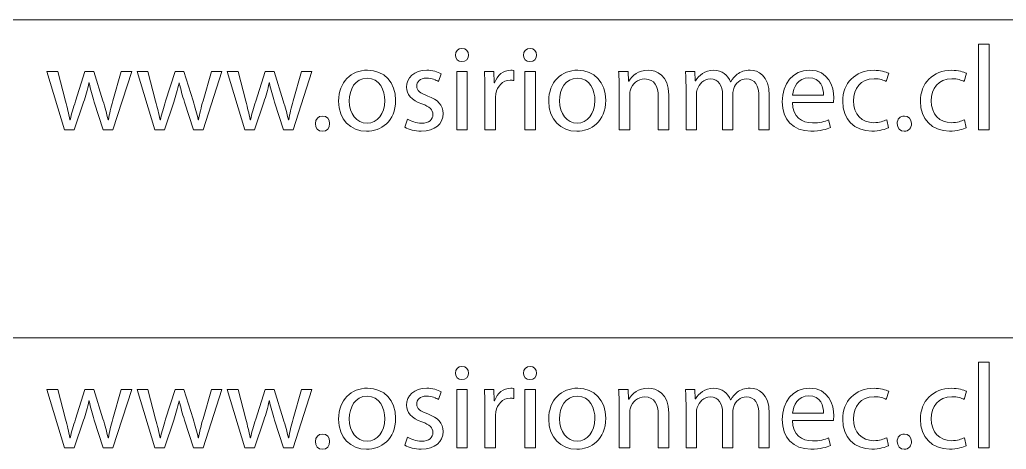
# Model space of a CAD drawing. Header units: inches. Extents: x 4400 to 4800, y 4100 to 4300.
# Drawn here: x 4729.27 to 4770.2, y 4228.32 to 4246.11 of the extents above; entities that cross this region are included whole.
import ezdxf

# ---------------------------------------------------------------- set-up
doc = ezdxf.new("R2010")
doc.units = ezdxf.units.IN
doc.header["$MEASUREMENT"] = 0
doc.layers.add('Capa 1', color=7, linetype='Continuous')

# ---------------------------------------------------------------- blocks, each defined once
blk = doc.blocks.new('block 51')
at = {"layer": 'Capa 1', "color": 1, "lineweight": 9, "true_color": 0xff0000}
for points in [[(4769.051, 4245.095), (4769.491, 4245.095), (4769.491, 4241.545), (4769.051, 4241.545), (4769.051, 4245.095)], [(4747.397, 4241.545), (4747.397, 4243.965), (4747.836, 4243.965), (4747.836, 4241.545), (4747.397, 4241.545)], [(4750.221, 4241.545), (4750.221, 4243.965), (4750.661, 4243.965), (4750.661, 4241.545), (4750.221, 4241.545)]]:
    blk.add_lwpolyline(points, dxfattribs=at)
for points, knots in [([(4747.887, 4244.645), (4747.891, 4244.495), (4747.781, 4244.375), (4747.606, 4244.375), (4747.451, 4244.375), (4747.342, 4244.495), (4747.342, 4244.645), (4747.342, 4244.8), (4747.457, 4244.92), (4747.616, 4244.92), (4747.781, 4244.92), (4747.887, 4244.8), (4747.887, 4244.645)], [0, 0, 0, 0, 1, 1, 1, 2, 2, 2, 3, 3, 3, 4, 4, 4, 4]), ([(4750.711, 4244.645), (4750.716, 4244.495), (4750.606, 4244.375), (4750.431, 4244.375), (4750.276, 4244.375), (4750.166, 4244.495), (4750.166, 4244.645), (4750.166, 4244.8), (4750.281, 4244.92), (4750.441, 4244.92), (4750.606, 4244.92), (4750.711, 4244.8), (4750.711, 4244.645)], [0, 0, 0, 0, 1, 1, 1, 2, 2, 2, 3, 3, 3, 4, 4, 4, 4]), ([(4730.846, 4243.965), (4730.846, 4243.965), (4731.167, 4242.735), (4731.167, 4242.735), (4731.236, 4242.465), (4731.302, 4242.215), (4731.347, 4241.965), (4731.347, 4241.965), (4731.362, 4241.965), (4731.362, 4241.965), (4731.416, 4242.21), (4731.497, 4242.47), (4731.577, 4242.73), (4731.577, 4242.73), (4731.972, 4243.965), (4731.972, 4243.965), (4731.972, 4243.965), (4732.342, 4243.965), (4732.342, 4243.965), (4732.342, 4243.965), (4732.717, 4242.755), (4732.717, 4242.755), (4732.807, 4242.465), (4732.877, 4242.21), (4732.932, 4241.965), (4732.932, 4241.965), (4732.947, 4241.965), (4732.947, 4241.965), (4732.987, 4242.21), (4733.052, 4242.465), (4733.132, 4242.75), (4733.132, 4242.75), (4733.477, 4243.965), (4733.477, 4243.965), (4733.477, 4243.965), (4733.912, 4243.965), (4733.912, 4243.965), (4733.912, 4243.965), (4733.132, 4241.545), (4733.132, 4241.545), (4733.132, 4241.545), (4732.732, 4241.545), (4732.732, 4241.545), (4732.732, 4241.545), (4732.362, 4242.7), (4732.362, 4242.7), (4732.277, 4242.97), (4732.207, 4243.21), (4732.147, 4243.495), (4732.147, 4243.495), (4732.137, 4243.495), (4732.137, 4243.495), (4732.077, 4243.205), (4732.002, 4242.955), (4731.917, 4242.695), (4731.917, 4242.695), (4731.527, 4241.545), (4731.527, 4241.545), (4731.527, 4241.545), (4731.127, 4241.545), (4731.127, 4241.545), (4731.127, 4241.545), (4730.397, 4243.965), (4730.397, 4243.965), (4730.397, 4243.965), (4730.846, 4243.965), (4730.846, 4243.965)], [0, 0, 0, 0, 1, 1, 1, 2, 2, 2, 3, 3, 3, 4, 4, 4, 5, 5, 5, 6, 6, 6, 7, 7, 7, 8, 8, 8, 9, 9, 9, 10, 10, 10, 11, 11, 11, 12, 12, 12, 13, 13, 13, 14, 14, 14, 15, 15, 15, 16, 16, 16, 17, 17, 17, 18, 18, 18, 19, 19, 19, 20, 20, 20, 21, 21, 21, 22, 22, 22, 22]), ([(4734.586, 4243.965), (4734.586, 4243.965), (4734.907, 4242.735), (4734.907, 4242.735), (4734.976, 4242.465), (4735.042, 4242.215), (4735.087, 4241.965), (4735.087, 4241.965), (4735.102, 4241.965), (4735.102, 4241.965), (4735.156, 4242.21), (4735.237, 4242.47), (4735.317, 4242.73), (4735.317, 4242.73), (4735.712, 4243.965), (4735.712, 4243.965), (4735.712, 4243.965), (4736.082, 4243.965), (4736.082, 4243.965), (4736.082, 4243.965), (4736.457, 4242.755), (4736.457, 4242.755), (4736.547, 4242.465), (4736.617, 4242.21), (4736.672, 4241.965), (4736.672, 4241.965), (4736.687, 4241.965), (4736.687, 4241.965), (4736.727, 4242.21), (4736.792, 4242.465), (4736.872, 4242.75), (4736.872, 4242.75), (4737.217, 4243.965), (4737.217, 4243.965), (4737.217, 4243.965), (4737.652, 4243.965), (4737.652, 4243.965), (4737.652, 4243.965), (4736.872, 4241.545), (4736.872, 4241.545), (4736.872, 4241.545), (4736.472, 4241.545), (4736.472, 4241.545), (4736.472, 4241.545), (4736.102, 4242.7), (4736.102, 4242.7), (4736.017, 4242.97), (4735.947, 4243.21), (4735.887, 4243.495), (4735.887, 4243.495), (4735.877, 4243.495), (4735.877, 4243.495), (4735.817, 4243.205), (4735.742, 4242.955), (4735.657, 4242.695), (4735.657, 4242.695), (4735.267, 4241.545), (4735.267, 4241.545), (4735.267, 4241.545), (4734.867, 4241.545), (4734.867, 4241.545), (4734.867, 4241.545), (4734.137, 4243.965), (4734.137, 4243.965), (4734.137, 4243.965), (4734.586, 4243.965), (4734.586, 4243.965)], [0, 0, 0, 0, 1, 1, 1, 2, 2, 2, 3, 3, 3, 4, 4, 4, 5, 5, 5, 6, 6, 6, 7, 7, 7, 8, 8, 8, 9, 9, 9, 10, 10, 10, 11, 11, 11, 12, 12, 12, 13, 13, 13, 14, 14, 14, 15, 15, 15, 16, 16, 16, 17, 17, 17, 18, 18, 18, 19, 19, 19, 20, 20, 20, 21, 21, 21, 22, 22, 22, 22]), ([(4738.326, 4243.965), (4738.326, 4243.965), (4738.647, 4242.735), (4738.647, 4242.735), (4738.716, 4242.465), (4738.782, 4242.215), (4738.827, 4241.965), (4738.827, 4241.965), (4738.842, 4241.965), (4738.842, 4241.965), (4738.896, 4242.21), (4738.977, 4242.47), (4739.057, 4242.73), (4739.057, 4242.73), (4739.452, 4243.965), (4739.452, 4243.965), (4739.452, 4243.965), (4739.822, 4243.965), (4739.822, 4243.965), (4739.822, 4243.965), (4740.197, 4242.755), (4740.197, 4242.755), (4740.287, 4242.465), (4740.357, 4242.21), (4740.412, 4241.965), (4740.412, 4241.965), (4740.427, 4241.965), (4740.427, 4241.965), (4740.467, 4242.21), (4740.532, 4242.465), (4740.612, 4242.75), (4740.612, 4242.75), (4740.957, 4243.965), (4740.957, 4243.965), (4740.957, 4243.965), (4741.392, 4243.965), (4741.392, 4243.965), (4741.392, 4243.965), (4740.612, 4241.545), (4740.612, 4241.545), (4740.612, 4241.545), (4740.212, 4241.545), (4740.212, 4241.545), (4740.212, 4241.545), (4739.842, 4242.7), (4739.842, 4242.7), (4739.757, 4242.97), (4739.687, 4243.21), (4739.627, 4243.495), (4739.627, 4243.495), (4739.617, 4243.495), (4739.617, 4243.495), (4739.557, 4243.205), (4739.482, 4242.955), (4739.396, 4242.695), (4739.396, 4242.695), (4739.007, 4241.545), (4739.007, 4241.545), (4739.007, 4241.545), (4738.607, 4241.545), (4738.607, 4241.545), (4738.607, 4241.545), (4737.877, 4243.965), (4737.877, 4243.965), (4737.877, 4243.965), (4738.326, 4243.965), (4738.326, 4243.965)], [0, 0, 0, 0, 1, 1, 1, 2, 2, 2, 3, 3, 3, 4, 4, 4, 5, 5, 5, 6, 6, 6, 7, 7, 7, 8, 8, 8, 9, 9, 9, 10, 10, 10, 11, 11, 11, 12, 12, 12, 13, 13, 13, 14, 14, 14, 15, 15, 15, 16, 16, 16, 17, 17, 17, 18, 18, 18, 19, 19, 19, 20, 20, 20, 21, 21, 21, 22, 22, 22, 22]), ([(4744.862, 4242.775), (4744.862, 4241.88), (4744.242, 4241.49), (4743.657, 4241.49), (4743.001, 4241.49), (4742.496, 4241.97), (4742.496, 4242.735), (4742.496, 4243.545), (4743.026, 4244.02), (4743.697, 4244.02), (4744.392, 4244.02), (4744.862, 4243.515), (4744.862, 4242.775)], [0, 0, 0, 0, 1, 1, 1, 2, 2, 2, 3, 3, 3, 4, 4, 4, 4]), ([(4745.356, 4241.995), (4745.486, 4241.91), (4745.716, 4241.82), (4745.936, 4241.82), (4746.256, 4241.82), (4746.407, 4241.98), (4746.407, 4242.18), (4746.407, 4242.39), (4746.281, 4242.505), (4745.956, 4242.625), (4745.521, 4242.78), (4745.316, 4243.02), (4745.316, 4243.31), (4745.316, 4243.7), (4745.631, 4244.02), (4746.151, 4244.02), (4746.396, 4244.02), (4746.611, 4243.95), (4746.746, 4243.87), (4746.746, 4243.87), (4746.636, 4243.55), (4746.636, 4243.55), (4746.542, 4243.61), (4746.367, 4243.69), (4746.141, 4243.69), (4745.882, 4243.69), (4745.736, 4243.54), (4745.736, 4243.36), (4745.736, 4243.16), (4745.882, 4243.07), (4746.196, 4242.95), (4746.616, 4242.79), (4746.832, 4242.58), (4746.832, 4242.22), (4746.832, 4241.795), (4746.502, 4241.495), (4745.926, 4241.495), (4745.661, 4241.495), (4745.416, 4241.56), (4745.246, 4241.66), (4745.246, 4241.66), (4745.356, 4241.995), (4745.356, 4241.995)], [0, 0, 0, 0, 1, 1, 1, 2, 2, 2, 3, 3, 3, 4, 4, 4, 5, 5, 5, 6, 6, 6, 7, 7, 7, 8, 8, 8, 9, 9, 9, 10, 10, 10, 11, 11, 11, 12, 12, 12, 13, 13, 13, 14, 14, 14, 14]), ([(4748.567, 4243.21), (4748.567, 4243.495), (4748.561, 4243.74), (4748.547, 4243.965), (4748.547, 4243.965), (4748.931, 4243.965), (4748.931, 4243.965), (4748.931, 4243.965), (4748.946, 4243.49), (4748.946, 4243.49), (4748.946, 4243.49), (4748.966, 4243.49), (4748.966, 4243.49), (4749.077, 4243.815), (4749.342, 4244.02), (4749.637, 4244.02), (4749.686, 4244.02), (4749.721, 4244.015), (4749.761, 4244.005), (4749.761, 4244.005), (4749.761, 4243.59), (4749.761, 4243.59), (4749.717, 4243.6), (4749.672, 4243.605), (4749.611, 4243.605), (4749.301, 4243.605), (4749.081, 4243.37), (4749.021, 4243.04), (4749.012, 4242.98), (4749.001, 4242.91), (4749.001, 4242.835), (4749.001, 4242.835), (4749.001, 4241.545), (4749.001, 4241.545), (4749.001, 4241.545), (4748.567, 4241.545), (4748.567, 4241.545), (4748.567, 4241.545), (4748.567, 4243.21), (4748.567, 4243.21)], [0, 0, 0, 0, 1, 1, 1, 2, 2, 2, 3, 3, 3, 4, 4, 4, 5, 5, 5, 6, 6, 6, 7, 7, 7, 8, 8, 8, 9, 9, 9, 10, 10, 10, 11, 11, 11, 12, 12, 12, 13, 13, 13, 13]), ([(4753.581, 4242.775), (4753.581, 4241.88), (4752.961, 4241.49), (4752.376, 4241.49), (4751.721, 4241.49), (4751.216, 4241.97), (4751.216, 4242.735), (4751.216, 4243.545), (4751.746, 4244.02), (4752.416, 4244.02), (4753.111, 4244.02), (4753.581, 4243.515), (4753.581, 4242.775)], [0, 0, 0, 0, 1, 1, 1, 2, 2, 2, 3, 3, 3, 4, 4, 4, 4]), ([(4754.136, 4243.31), (4754.136, 4243.56), (4754.131, 4243.765), (4754.116, 4243.965), (4754.116, 4243.965), (4754.506, 4243.965), (4754.506, 4243.965), (4754.506, 4243.965), (4754.531, 4243.565), (4754.531, 4243.565), (4754.531, 4243.565), (4754.541, 4243.565), (4754.541, 4243.565), (4754.661, 4243.795), (4754.941, 4244.02), (4755.341, 4244.02), (4755.676, 4244.02), (4756.196, 4243.82), (4756.196, 4242.99), (4756.196, 4242.99), (4756.196, 4241.545), (4756.196, 4241.545), (4756.196, 4241.545), (4755.757, 4241.545), (4755.757, 4241.545), (4755.757, 4241.545), (4755.757, 4242.94), (4755.757, 4242.94), (4755.757, 4243.33), (4755.611, 4243.655), (4755.196, 4243.655), (4754.906, 4243.655), (4754.681, 4243.45), (4754.606, 4243.205), (4754.586, 4243.15), (4754.576, 4243.075), (4754.576, 4243), (4754.576, 4243), (4754.576, 4241.545), (4754.576, 4241.545), (4754.576, 4241.545), (4754.136, 4241.545), (4754.136, 4241.545), (4754.136, 4241.545), (4754.136, 4243.31), (4754.136, 4243.31)], [0, 0, 0, 0, 1, 1, 1, 2, 2, 2, 3, 3, 3, 4, 4, 4, 5, 5, 5, 6, 6, 6, 7, 7, 7, 8, 8, 8, 9, 9, 9, 10, 10, 10, 11, 11, 11, 12, 12, 12, 13, 13, 13, 14, 14, 14, 15, 15, 15, 15]), ([(4756.911, 4243.31), (4756.911, 4243.56), (4756.906, 4243.765), (4756.891, 4243.965), (4756.891, 4243.965), (4757.276, 4243.965), (4757.276, 4243.965), (4757.276, 4243.965), (4757.296, 4243.575), (4757.296, 4243.575), (4757.296, 4243.575), (4757.311, 4243.575), (4757.311, 4243.575), (4757.446, 4243.805), (4757.671, 4244.02), (4758.071, 4244.02), (4758.401, 4244.02), (4758.651, 4243.82), (4758.757, 4243.535), (4758.757, 4243.535), (4758.766, 4243.535), (4758.766, 4243.535), (4758.841, 4243.67), (4758.936, 4243.775), (4759.036, 4243.85), (4759.182, 4243.96), (4759.342, 4244.02), (4759.572, 4244.02), (4759.891, 4244.02), (4760.367, 4243.81), (4760.367, 4242.97), (4760.367, 4242.97), (4760.367, 4241.545), (4760.367, 4241.545), (4760.367, 4241.545), (4759.937, 4241.545), (4759.937, 4241.545), (4759.937, 4241.545), (4759.937, 4242.915), (4759.937, 4242.915), (4759.937, 4243.38), (4759.767, 4243.66), (4759.411, 4243.66), (4759.162, 4243.66), (4758.967, 4243.475), (4758.892, 4243.26), (4758.872, 4243.2), (4758.856, 4243.12), (4758.856, 4243.04), (4758.856, 4243.04), (4758.856, 4241.545), (4758.856, 4241.545), (4758.856, 4241.545), (4758.427, 4241.545), (4758.427, 4241.545), (4758.427, 4241.545), (4758.427, 4242.995), (4758.427, 4242.995), (4758.427, 4243.38), (4758.256, 4243.66), (4757.921, 4243.66), (4757.646, 4243.66), (4757.446, 4243.44), (4757.376, 4243.22), (4757.351, 4243.155), (4757.341, 4243.08), (4757.341, 4243.005), (4757.341, 4243.005), (4757.341, 4241.545), (4757.341, 4241.545), (4757.341, 4241.545), (4756.911, 4241.545), (4756.911, 4241.545), (4756.911, 4241.545), (4756.911, 4243.31), (4756.911, 4243.31)], [0, 0, 0, 0, 1, 1, 1, 2, 2, 2, 3, 3, 3, 4, 4, 4, 5, 5, 5, 6, 6, 6, 7, 7, 7, 8, 8, 8, 9, 9, 9, 10, 10, 10, 11, 11, 11, 12, 12, 12, 13, 13, 13, 14, 14, 14, 15, 15, 15, 16, 16, 16, 17, 17, 17, 18, 18, 18, 19, 19, 19, 20, 20, 20, 21, 21, 21, 22, 22, 22, 23, 23, 23, 24, 24, 24, 25, 25, 25, 25]), ([(4761.326, 4242.675), (4761.336, 4242.08), (4761.716, 4241.835), (4762.156, 4241.835), (4762.471, 4241.835), (4762.661, 4241.89), (4762.827, 4241.96), (4762.827, 4241.96), (4762.901, 4241.645), (4762.901, 4241.645), (4762.746, 4241.575), (4762.481, 4241.495), (4762.096, 4241.495), (4761.351, 4241.495), (4760.906, 4241.985), (4760.906, 4242.715), (4760.906, 4243.445), (4761.336, 4244.02), (4762.041, 4244.02), (4762.831, 4244.02), (4763.042, 4243.325), (4763.042, 4242.88), (4763.042, 4242.79), (4763.031, 4242.72), (4763.026, 4242.675), (4763.026, 4242.675), (4761.326, 4242.675), (4761.326, 4242.675)], [0, 0, 0, 0, 1, 1, 1, 2, 2, 2, 3, 3, 3, 4, 4, 4, 5, 5, 5, 6, 6, 6, 7, 7, 7, 8, 8, 8, 9, 9, 9, 9]), ([(4765.311, 4241.635), (4765.196, 4241.575), (4764.941, 4241.495), (4764.616, 4241.495), (4763.886, 4241.495), (4763.411, 4241.99), (4763.411, 4242.73), (4763.411, 4243.475), (4763.921, 4244.015), (4764.711, 4244.015), (4764.971, 4244.015), (4765.201, 4243.95), (4765.322, 4243.89), (4765.322, 4243.89), (4765.221, 4243.55), (4765.221, 4243.55), (4765.116, 4243.61), (4764.951, 4243.665), (4764.711, 4243.665), (4764.156, 4243.665), (4763.856, 4243.255), (4763.856, 4242.75), (4763.856, 4242.19), (4764.216, 4241.845), (4764.696, 4241.845), (4764.946, 4241.845), (4765.111, 4241.91), (4765.236, 4241.965), (4765.236, 4241.965), (4765.311, 4241.635), (4765.311, 4241.635)], [0, 0, 0, 0, 1, 1, 1, 2, 2, 2, 3, 3, 3, 4, 4, 4, 5, 5, 5, 6, 6, 6, 7, 7, 7, 8, 8, 8, 9, 9, 9, 10, 10, 10, 10]), ([(4768.536, 4241.635), (4768.421, 4241.575), (4768.166, 4241.495), (4767.841, 4241.495), (4767.111, 4241.495), (4766.636, 4241.99), (4766.636, 4242.73), (4766.636, 4243.475), (4767.146, 4244.015), (4767.936, 4244.015), (4768.196, 4244.015), (4768.426, 4243.95), (4768.546, 4243.89), (4768.546, 4243.89), (4768.446, 4243.55), (4768.446, 4243.55), (4768.341, 4243.61), (4768.176, 4243.665), (4767.936, 4243.665), (4767.381, 4243.665), (4767.081, 4243.255), (4767.081, 4242.75), (4767.081, 4242.19), (4767.441, 4241.845), (4767.921, 4241.845), (4768.171, 4241.845), (4768.336, 4241.91), (4768.461, 4241.965), (4768.461, 4241.965), (4768.536, 4241.635), (4768.536, 4241.635)], [0, 0, 0, 0, 1, 1, 1, 2, 2, 2, 3, 3, 3, 4, 4, 4, 5, 5, 5, 6, 6, 6, 7, 7, 7, 8, 8, 8, 9, 9, 9, 10, 10, 10, 10]), ([(4742.942, 4242.75), (4742.942, 4242.22), (4743.247, 4241.82), (4743.677, 4241.82), (4744.097, 4241.82), (4744.412, 4242.215), (4744.412, 4242.76), (4744.412, 4243.17), (4744.207, 4243.69), (4743.686, 4243.69), (4743.167, 4243.69), (4742.942, 4243.21), (4742.942, 4242.75)], [0, 0, 0, 0, 1, 1, 1, 2, 2, 2, 3, 3, 3, 4, 4, 4, 4]), ([(4751.661, 4242.75), (4751.661, 4242.22), (4751.966, 4241.82), (4752.396, 4241.82), (4752.817, 4241.82), (4753.131, 4242.215), (4753.131, 4242.76), (4753.131, 4243.17), (4752.926, 4243.69), (4752.406, 4243.69), (4751.886, 4243.69), (4751.661, 4243.21), (4751.661, 4242.75)], [0, 0, 0, 0, 1, 1, 1, 2, 2, 2, 3, 3, 3, 4, 4, 4, 4]), ([(4762.616, 4242.99), (4762.621, 4243.27), (4762.501, 4243.705), (4762.006, 4243.705), (4761.561, 4243.705), (4761.366, 4243.295), (4761.331, 4242.99), (4761.331, 4242.99), (4762.616, 4242.99), (4762.616, 4242.99)], [0, 0, 0, 0, 1, 1, 1, 2, 2, 2, 3, 3, 3, 3]), ([(4741.532, 4241.805), (4741.532, 4241.99), (4741.656, 4242.12), (4741.831, 4242.12), (4742.007, 4242.12), (4742.126, 4241.99), (4742.126, 4241.805), (4742.126, 4241.625), (4742.011, 4241.49), (4741.827, 4241.49), (4741.652, 4241.49), (4741.532, 4241.625), (4741.532, 4241.805)], [0, 0, 0, 0, 1, 1, 1, 2, 2, 2, 3, 3, 3, 4, 4, 4, 4]), ([(4765.671, 4241.805), (4765.671, 4241.99), (4765.796, 4242.12), (4765.971, 4242.12), (4766.146, 4242.12), (4766.266, 4241.99), (4766.266, 4241.805), (4766.266, 4241.625), (4766.151, 4241.49), (4765.966, 4241.49), (4765.791, 4241.49), (4765.671, 4241.625), (4765.671, 4241.805)], [0, 0, 0, 0, 1, 1, 1, 2, 2, 2, 3, 3, 3, 4, 4, 4, 4])]:
    blk.add_open_spline(points, degree=3, knots=knots, dxfattribs=at)
blk = doc.blocks.new('block 52')
at = {"layer": 'Capa 1', "color": 1, "lineweight": 9, "true_color": 0xff0000}
for points in [[(4769.051, 4231.921), (4769.491, 4231.921), (4769.491, 4228.37), (4769.051, 4228.37), (4769.051, 4231.921)], [(4747.397, 4228.37), (4747.397, 4230.791), (4747.836, 4230.791), (4747.836, 4228.37), (4747.397, 4228.37)], [(4750.221, 4228.37), (4750.221, 4230.791), (4750.661, 4230.791), (4750.661, 4228.37), (4750.221, 4228.37)]]:
    blk.add_lwpolyline(points, dxfattribs=at)
for points, knots in [([(4747.887, 4231.471), (4747.891, 4231.321), (4747.781, 4231.201), (4747.606, 4231.201), (4747.451, 4231.201), (4747.342, 4231.321), (4747.342, 4231.471), (4747.342, 4231.626), (4747.457, 4231.746), (4747.616, 4231.746), (4747.781, 4231.746), (4747.887, 4231.626), (4747.887, 4231.471)], [0, 0, 0, 0, 1, 1, 1, 2, 2, 2, 3, 3, 3, 4, 4, 4, 4]), ([(4750.711, 4231.471), (4750.716, 4231.321), (4750.606, 4231.201), (4750.431, 4231.201), (4750.276, 4231.201), (4750.166, 4231.321), (4750.166, 4231.471), (4750.166, 4231.626), (4750.281, 4231.746), (4750.441, 4231.746), (4750.606, 4231.746), (4750.711, 4231.626), (4750.711, 4231.471)], [0, 0, 0, 0, 1, 1, 1, 2, 2, 2, 3, 3, 3, 4, 4, 4, 4]), ([(4730.846, 4230.791), (4730.846, 4230.791), (4731.167, 4229.561), (4731.167, 4229.561), (4731.236, 4229.291), (4731.302, 4229.04), (4731.347, 4228.79), (4731.347, 4228.79), (4731.362, 4228.79), (4731.362, 4228.79), (4731.416, 4229.036), (4731.497, 4229.295), (4731.577, 4229.555), (4731.577, 4229.555), (4731.972, 4230.791), (4731.972, 4230.791), (4731.972, 4230.791), (4732.342, 4230.791), (4732.342, 4230.791), (4732.342, 4230.791), (4732.717, 4229.581), (4732.717, 4229.581), (4732.807, 4229.291), (4732.877, 4229.036), (4732.932, 4228.79), (4732.932, 4228.79), (4732.947, 4228.79), (4732.947, 4228.79), (4732.987, 4229.036), (4733.052, 4229.291), (4733.132, 4229.575), (4733.132, 4229.575), (4733.477, 4230.791), (4733.477, 4230.791), (4733.477, 4230.791), (4733.912, 4230.791), (4733.912, 4230.791), (4733.912, 4230.791), (4733.132, 4228.37), (4733.132, 4228.37), (4733.132, 4228.37), (4732.732, 4228.37), (4732.732, 4228.37), (4732.732, 4228.37), (4732.362, 4229.525), (4732.362, 4229.525), (4732.277, 4229.796), (4732.207, 4230.036), (4732.147, 4230.321), (4732.147, 4230.321), (4732.137, 4230.321), (4732.137, 4230.321), (4732.077, 4230.031), (4732.002, 4229.78), (4731.917, 4229.521), (4731.917, 4229.521), (4731.527, 4228.37), (4731.527, 4228.37), (4731.527, 4228.37), (4731.127, 4228.37), (4731.127, 4228.37), (4731.127, 4228.37), (4730.397, 4230.791), (4730.397, 4230.791), (4730.397, 4230.791), (4730.846, 4230.791), (4730.846, 4230.791)], [0, 0, 0, 0, 1, 1, 1, 2, 2, 2, 3, 3, 3, 4, 4, 4, 5, 5, 5, 6, 6, 6, 7, 7, 7, 8, 8, 8, 9, 9, 9, 10, 10, 10, 11, 11, 11, 12, 12, 12, 13, 13, 13, 14, 14, 14, 15, 15, 15, 16, 16, 16, 17, 17, 17, 18, 18, 18, 19, 19, 19, 20, 20, 20, 21, 21, 21, 22, 22, 22, 22]), ([(4734.586, 4230.791), (4734.586, 4230.791), (4734.907, 4229.561), (4734.907, 4229.561), (4734.976, 4229.291), (4735.042, 4229.04), (4735.087, 4228.79), (4735.087, 4228.79), (4735.102, 4228.79), (4735.102, 4228.79), (4735.156, 4229.036), (4735.237, 4229.295), (4735.317, 4229.555), (4735.317, 4229.555), (4735.712, 4230.791), (4735.712, 4230.791), (4735.712, 4230.791), (4736.082, 4230.791), (4736.082, 4230.791), (4736.082, 4230.791), (4736.457, 4229.581), (4736.457, 4229.581), (4736.547, 4229.291), (4736.617, 4229.036), (4736.672, 4228.79), (4736.672, 4228.79), (4736.687, 4228.79), (4736.687, 4228.79), (4736.727, 4229.036), (4736.792, 4229.291), (4736.872, 4229.575), (4736.872, 4229.575), (4737.217, 4230.791), (4737.217, 4230.791), (4737.217, 4230.791), (4737.652, 4230.791), (4737.652, 4230.791), (4737.652, 4230.791), (4736.872, 4228.37), (4736.872, 4228.37), (4736.872, 4228.37), (4736.472, 4228.37), (4736.472, 4228.37), (4736.472, 4228.37), (4736.102, 4229.525), (4736.102, 4229.525), (4736.017, 4229.796), (4735.947, 4230.036), (4735.887, 4230.321), (4735.887, 4230.321), (4735.877, 4230.321), (4735.877, 4230.321), (4735.817, 4230.031), (4735.742, 4229.78), (4735.657, 4229.521), (4735.657, 4229.521), (4735.267, 4228.37), (4735.267, 4228.37), (4735.267, 4228.37), (4734.867, 4228.37), (4734.867, 4228.37), (4734.867, 4228.37), (4734.137, 4230.791), (4734.137, 4230.791), (4734.137, 4230.791), (4734.586, 4230.791), (4734.586, 4230.791)], [0, 0, 0, 0, 1, 1, 1, 2, 2, 2, 3, 3, 3, 4, 4, 4, 5, 5, 5, 6, 6, 6, 7, 7, 7, 8, 8, 8, 9, 9, 9, 10, 10, 10, 11, 11, 11, 12, 12, 12, 13, 13, 13, 14, 14, 14, 15, 15, 15, 16, 16, 16, 17, 17, 17, 18, 18, 18, 19, 19, 19, 20, 20, 20, 21, 21, 21, 22, 22, 22, 22]), ([(4738.326, 4230.791), (4738.326, 4230.791), (4738.647, 4229.561), (4738.647, 4229.561), (4738.716, 4229.291), (4738.782, 4229.04), (4738.827, 4228.79), (4738.827, 4228.79), (4738.842, 4228.79), (4738.842, 4228.79), (4738.896, 4229.036), (4738.977, 4229.295), (4739.057, 4229.555), (4739.057, 4229.555), (4739.452, 4230.791), (4739.452, 4230.791), (4739.452, 4230.791), (4739.822, 4230.791), (4739.822, 4230.791), (4739.822, 4230.791), (4740.197, 4229.581), (4740.197, 4229.581), (4740.287, 4229.291), (4740.357, 4229.036), (4740.412, 4228.79), (4740.412, 4228.79), (4740.427, 4228.79), (4740.427, 4228.79), (4740.467, 4229.036), (4740.532, 4229.291), (4740.612, 4229.575), (4740.612, 4229.575), (4740.957, 4230.791), (4740.957, 4230.791), (4740.957, 4230.791), (4741.392, 4230.791), (4741.392, 4230.791), (4741.392, 4230.791), (4740.612, 4228.37), (4740.612, 4228.37), (4740.612, 4228.37), (4740.212, 4228.37), (4740.212, 4228.37), (4740.212, 4228.37), (4739.842, 4229.525), (4739.842, 4229.525), (4739.757, 4229.796), (4739.687, 4230.036), (4739.627, 4230.321), (4739.627, 4230.321), (4739.617, 4230.321), (4739.617, 4230.321), (4739.557, 4230.031), (4739.482, 4229.78), (4739.396, 4229.521), (4739.396, 4229.521), (4739.007, 4228.37), (4739.007, 4228.37), (4739.007, 4228.37), (4738.607, 4228.37), (4738.607, 4228.37), (4738.607, 4228.37), (4737.877, 4230.791), (4737.877, 4230.791), (4737.877, 4230.791), (4738.326, 4230.791), (4738.326, 4230.791)], [0, 0, 0, 0, 1, 1, 1, 2, 2, 2, 3, 3, 3, 4, 4, 4, 5, 5, 5, 6, 6, 6, 7, 7, 7, 8, 8, 8, 9, 9, 9, 10, 10, 10, 11, 11, 11, 12, 12, 12, 13, 13, 13, 14, 14, 14, 15, 15, 15, 16, 16, 16, 17, 17, 17, 18, 18, 18, 19, 19, 19, 20, 20, 20, 21, 21, 21, 22, 22, 22, 22]), ([(4744.862, 4229.601), (4744.862, 4228.706), (4744.242, 4228.315), (4743.657, 4228.315), (4743.001, 4228.315), (4742.496, 4228.795), (4742.496, 4229.561), (4742.496, 4230.371), (4743.026, 4230.846), (4743.697, 4230.846), (4744.392, 4230.846), (4744.862, 4230.341), (4744.862, 4229.601)], [0, 0, 0, 0, 1, 1, 1, 2, 2, 2, 3, 3, 3, 4, 4, 4, 4]), ([(4745.356, 4228.82), (4745.486, 4228.736), (4745.716, 4228.645), (4745.936, 4228.645), (4746.256, 4228.645), (4746.407, 4228.805), (4746.407, 4229.005), (4746.407, 4229.215), (4746.281, 4229.33), (4745.956, 4229.45), (4745.521, 4229.605), (4745.316, 4229.846), (4745.316, 4230.136), (4745.316, 4230.526), (4745.631, 4230.846), (4746.151, 4230.846), (4746.396, 4230.846), (4746.611, 4230.776), (4746.746, 4230.696), (4746.746, 4230.696), (4746.636, 4230.376), (4746.636, 4230.376), (4746.542, 4230.436), (4746.367, 4230.516), (4746.141, 4230.516), (4745.882, 4230.516), (4745.736, 4230.366), (4745.736, 4230.186), (4745.736, 4229.986), (4745.882, 4229.895), (4746.196, 4229.776), (4746.616, 4229.615), (4746.832, 4229.406), (4746.832, 4229.046), (4746.832, 4228.62), (4746.502, 4228.32), (4745.926, 4228.32), (4745.661, 4228.32), (4745.416, 4228.385), (4745.246, 4228.485), (4745.246, 4228.485), (4745.356, 4228.82), (4745.356, 4228.82)], [0, 0, 0, 0, 1, 1, 1, 2, 2, 2, 3, 3, 3, 4, 4, 4, 5, 5, 5, 6, 6, 6, 7, 7, 7, 8, 8, 8, 9, 9, 9, 10, 10, 10, 11, 11, 11, 12, 12, 12, 13, 13, 13, 14, 14, 14, 14]), ([(4748.567, 4230.036), (4748.567, 4230.321), (4748.561, 4230.566), (4748.547, 4230.791), (4748.547, 4230.791), (4748.931, 4230.791), (4748.931, 4230.791), (4748.931, 4230.791), (4748.946, 4230.316), (4748.946, 4230.316), (4748.946, 4230.316), (4748.966, 4230.316), (4748.966, 4230.316), (4749.077, 4230.641), (4749.342, 4230.846), (4749.637, 4230.846), (4749.686, 4230.846), (4749.721, 4230.841), (4749.761, 4230.831), (4749.761, 4230.831), (4749.761, 4230.416), (4749.761, 4230.416), (4749.717, 4230.426), (4749.672, 4230.43), (4749.611, 4230.43), (4749.301, 4230.43), (4749.081, 4230.196), (4749.021, 4229.865), (4749.012, 4229.806), (4749.001, 4229.736), (4749.001, 4229.661), (4749.001, 4229.661), (4749.001, 4228.37), (4749.001, 4228.37), (4749.001, 4228.37), (4748.567, 4228.37), (4748.567, 4228.37), (4748.567, 4228.37), (4748.567, 4230.036), (4748.567, 4230.036)], [0, 0, 0, 0, 1, 1, 1, 2, 2, 2, 3, 3, 3, 4, 4, 4, 5, 5, 5, 6, 6, 6, 7, 7, 7, 8, 8, 8, 9, 9, 9, 10, 10, 10, 11, 11, 11, 12, 12, 12, 13, 13, 13, 13]), ([(4753.581, 4229.601), (4753.581, 4228.706), (4752.961, 4228.315), (4752.376, 4228.315), (4751.721, 4228.315), (4751.216, 4228.795), (4751.216, 4229.561), (4751.216, 4230.371), (4751.746, 4230.846), (4752.416, 4230.846), (4753.111, 4230.846), (4753.581, 4230.341), (4753.581, 4229.601)], [0, 0, 0, 0, 1, 1, 1, 2, 2, 2, 3, 3, 3, 4, 4, 4, 4]), ([(4754.136, 4230.136), (4754.136, 4230.386), (4754.131, 4230.591), (4754.116, 4230.791), (4754.116, 4230.791), (4754.506, 4230.791), (4754.506, 4230.791), (4754.506, 4230.791), (4754.531, 4230.391), (4754.531, 4230.391), (4754.531, 4230.391), (4754.541, 4230.391), (4754.541, 4230.391), (4754.661, 4230.621), (4754.941, 4230.846), (4755.341, 4230.846), (4755.676, 4230.846), (4756.196, 4230.646), (4756.196, 4229.816), (4756.196, 4229.816), (4756.196, 4228.37), (4756.196, 4228.37), (4756.196, 4228.37), (4755.757, 4228.37), (4755.757, 4228.37), (4755.757, 4228.37), (4755.757, 4229.766), (4755.757, 4229.766), (4755.757, 4230.156), (4755.611, 4230.481), (4755.196, 4230.481), (4754.906, 4230.481), (4754.681, 4230.275), (4754.606, 4230.031), (4754.586, 4229.976), (4754.576, 4229.901), (4754.576, 4229.826), (4754.576, 4229.826), (4754.576, 4228.37), (4754.576, 4228.37), (4754.576, 4228.37), (4754.136, 4228.37), (4754.136, 4228.37), (4754.136, 4228.37), (4754.136, 4230.136), (4754.136, 4230.136)], [0, 0, 0, 0, 1, 1, 1, 2, 2, 2, 3, 3, 3, 4, 4, 4, 5, 5, 5, 6, 6, 6, 7, 7, 7, 8, 8, 8, 9, 9, 9, 10, 10, 10, 11, 11, 11, 12, 12, 12, 13, 13, 13, 14, 14, 14, 15, 15, 15, 15]), ([(4756.911, 4230.136), (4756.911, 4230.386), (4756.906, 4230.591), (4756.891, 4230.791), (4756.891, 4230.791), (4757.276, 4230.791), (4757.276, 4230.791), (4757.276, 4230.791), (4757.296, 4230.401), (4757.296, 4230.401), (4757.296, 4230.401), (4757.311, 4230.401), (4757.311, 4230.401), (4757.446, 4230.631), (4757.671, 4230.846), (4758.071, 4230.846), (4758.401, 4230.846), (4758.651, 4230.646), (4758.757, 4230.361), (4758.757, 4230.361), (4758.766, 4230.361), (4758.766, 4230.361), (4758.841, 4230.496), (4758.936, 4230.601), (4759.036, 4230.676), (4759.182, 4230.786), (4759.342, 4230.846), (4759.572, 4230.846), (4759.891, 4230.846), (4760.367, 4230.636), (4760.367, 4229.796), (4760.367, 4229.796), (4760.367, 4228.37), (4760.367, 4228.37), (4760.367, 4228.37), (4759.937, 4228.37), (4759.937, 4228.37), (4759.937, 4228.37), (4759.937, 4229.74), (4759.937, 4229.74), (4759.937, 4230.206), (4759.767, 4230.486), (4759.411, 4230.486), (4759.162, 4230.486), (4758.967, 4230.301), (4758.892, 4230.086), (4758.872, 4230.026), (4758.856, 4229.945), (4758.856, 4229.865), (4758.856, 4229.865), (4758.856, 4228.37), (4758.856, 4228.37), (4758.856, 4228.37), (4758.427, 4228.37), (4758.427, 4228.37), (4758.427, 4228.37), (4758.427, 4229.821), (4758.427, 4229.821), (4758.427, 4230.206), (4758.256, 4230.486), (4757.921, 4230.486), (4757.646, 4230.486), (4757.446, 4230.265), (4757.376, 4230.046), (4757.351, 4229.981), (4757.341, 4229.905), (4757.341, 4229.831), (4757.341, 4229.831), (4757.341, 4228.37), (4757.341, 4228.37), (4757.341, 4228.37), (4756.911, 4228.37), (4756.911, 4228.37), (4756.911, 4228.37), (4756.911, 4230.136), (4756.911, 4230.136)], [0, 0, 0, 0, 1, 1, 1, 2, 2, 2, 3, 3, 3, 4, 4, 4, 5, 5, 5, 6, 6, 6, 7, 7, 7, 8, 8, 8, 9, 9, 9, 10, 10, 10, 11, 11, 11, 12, 12, 12, 13, 13, 13, 14, 14, 14, 15, 15, 15, 16, 16, 16, 17, 17, 17, 18, 18, 18, 19, 19, 19, 20, 20, 20, 21, 21, 21, 22, 22, 22, 23, 23, 23, 24, 24, 24, 25, 25, 25, 25]), ([(4761.326, 4229.501), (4761.336, 4228.905), (4761.716, 4228.66), (4762.156, 4228.66), (4762.471, 4228.66), (4762.661, 4228.716), (4762.827, 4228.785), (4762.827, 4228.785), (4762.901, 4228.47), (4762.901, 4228.47), (4762.746, 4228.4), (4762.481, 4228.32), (4762.096, 4228.32), (4761.351, 4228.32), (4760.906, 4228.81), (4760.906, 4229.541), (4760.906, 4230.271), (4761.336, 4230.846), (4762.041, 4230.846), (4762.831, 4230.846), (4763.042, 4230.151), (4763.042, 4229.706), (4763.042, 4229.615), (4763.031, 4229.545), (4763.026, 4229.501), (4763.026, 4229.501), (4761.326, 4229.501), (4761.326, 4229.501)], [0, 0, 0, 0, 1, 1, 1, 2, 2, 2, 3, 3, 3, 4, 4, 4, 5, 5, 5, 6, 6, 6, 7, 7, 7, 8, 8, 8, 9, 9, 9, 9]), ([(4765.311, 4228.46), (4765.196, 4228.4), (4764.941, 4228.32), (4764.616, 4228.32), (4763.886, 4228.32), (4763.411, 4228.815), (4763.411, 4229.555), (4763.411, 4230.301), (4763.921, 4230.841), (4764.711, 4230.841), (4764.971, 4230.841), (4765.201, 4230.776), (4765.322, 4230.716), (4765.322, 4230.716), (4765.221, 4230.376), (4765.221, 4230.376), (4765.116, 4230.436), (4764.951, 4230.491), (4764.711, 4230.491), (4764.156, 4230.491), (4763.856, 4230.08), (4763.856, 4229.575), (4763.856, 4229.016), (4764.216, 4228.67), (4764.696, 4228.67), (4764.946, 4228.67), (4765.111, 4228.736), (4765.236, 4228.79), (4765.236, 4228.79), (4765.311, 4228.46), (4765.311, 4228.46)], [0, 0, 0, 0, 1, 1, 1, 2, 2, 2, 3, 3, 3, 4, 4, 4, 5, 5, 5, 6, 6, 6, 7, 7, 7, 8, 8, 8, 9, 9, 9, 10, 10, 10, 10]), ([(4768.536, 4228.46), (4768.421, 4228.4), (4768.166, 4228.32), (4767.841, 4228.32), (4767.111, 4228.32), (4766.636, 4228.815), (4766.636, 4229.555), (4766.636, 4230.301), (4767.146, 4230.841), (4767.936, 4230.841), (4768.196, 4230.841), (4768.426, 4230.776), (4768.546, 4230.716), (4768.546, 4230.716), (4768.446, 4230.376), (4768.446, 4230.376), (4768.341, 4230.436), (4768.176, 4230.491), (4767.936, 4230.491), (4767.381, 4230.491), (4767.081, 4230.08), (4767.081, 4229.575), (4767.081, 4229.016), (4767.441, 4228.67), (4767.921, 4228.67), (4768.171, 4228.67), (4768.336, 4228.736), (4768.461, 4228.79), (4768.461, 4228.79), (4768.536, 4228.46), (4768.536, 4228.46)], [0, 0, 0, 0, 1, 1, 1, 2, 2, 2, 3, 3, 3, 4, 4, 4, 5, 5, 5, 6, 6, 6, 7, 7, 7, 8, 8, 8, 9, 9, 9, 10, 10, 10, 10]), ([(4742.942, 4229.575), (4742.942, 4229.046), (4743.247, 4228.645), (4743.677, 4228.645), (4744.097, 4228.645), (4744.412, 4229.04), (4744.412, 4229.585), (4744.412, 4229.996), (4744.207, 4230.516), (4743.686, 4230.516), (4743.167, 4230.516), (4742.942, 4230.036), (4742.942, 4229.575)], [0, 0, 0, 0, 1, 1, 1, 2, 2, 2, 3, 3, 3, 4, 4, 4, 4]), ([(4751.661, 4229.575), (4751.661, 4229.046), (4751.966, 4228.645), (4752.396, 4228.645), (4752.817, 4228.645), (4753.131, 4229.04), (4753.131, 4229.585), (4753.131, 4229.996), (4752.926, 4230.516), (4752.406, 4230.516), (4751.886, 4230.516), (4751.661, 4230.036), (4751.661, 4229.575)], [0, 0, 0, 0, 1, 1, 1, 2, 2, 2, 3, 3, 3, 4, 4, 4, 4]), ([(4762.616, 4229.816), (4762.621, 4230.096), (4762.501, 4230.531), (4762.006, 4230.531), (4761.561, 4230.531), (4761.366, 4230.12), (4761.331, 4229.816), (4761.331, 4229.816), (4762.616, 4229.816), (4762.616, 4229.816)], [0, 0, 0, 0, 1, 1, 1, 2, 2, 2, 3, 3, 3, 3]), ([(4741.532, 4228.63), (4741.532, 4228.815), (4741.656, 4228.945), (4741.831, 4228.945), (4742.007, 4228.945), (4742.126, 4228.815), (4742.126, 4228.63), (4742.126, 4228.45), (4742.011, 4228.315), (4741.827, 4228.315), (4741.652, 4228.315), (4741.532, 4228.45), (4741.532, 4228.63)], [0, 0, 0, 0, 1, 1, 1, 2, 2, 2, 3, 3, 3, 4, 4, 4, 4]), ([(4765.671, 4228.63), (4765.671, 4228.815), (4765.796, 4228.945), (4765.971, 4228.945), (4766.146, 4228.945), (4766.266, 4228.815), (4766.266, 4228.63), (4766.266, 4228.45), (4766.151, 4228.315), (4765.966, 4228.315), (4765.791, 4228.315), (4765.671, 4228.45), (4765.671, 4228.63)], [0, 0, 0, 0, 1, 1, 1, 2, 2, 2, 3, 3, 3, 4, 4, 4, 4])]:
    blk.add_open_spline(points, degree=3, knots=knots, dxfattribs=at)

msp = doc.modelspace()

# ---------------------------------------------------------------- linework, layer by layer
at = {"layer": 'Capa 1', "color": 7, "lineweight": 9, "true_color": 0xffffff}
msp.add_open_spline([(4748.999, 4246.109), (4748.999, 4246.109), (4706.305, 4246.109), (4706.305, 4246.109), (4703.237, 4246.109), (4700.667, 4243.937), (4700, 4241.022), (4700, 4241.022), (4700.001, 4241.022), (4700.001, 4241.022), (4700.001, 4241.022), (4709.793, 4241.022), (4709.793, 4241.022), (4709.793, 4241.022), (4709.793, 4241.022), (4709.793, 4241.022), (4709.793, 4241.298), (4710.017, 4241.522), (4710.293, 4241.522), (4710.57, 4241.522), (4710.793, 4241.298), (4710.793, 4241.022), (4710.793, 4240.746), (4710.57, 4240.522), (4710.334, 4240.522), (4710.334, 4240.522), (4710.334, 4238.522), (4710.334, 4238.522), (4710.57, 4238.522), (4710.793, 4238.298), (4710.793, 4238.022), (4710.793, 4237.746), (4710.57, 4237.522), (4710.293, 4237.522), (4710.017, 4237.522), (4709.793, 4237.746), (4709.793, 4238.022), (4709.793, 4238.022), (4700, 4238.022), (4700, 4238.022), (4700, 4238.022), (4700, 4238.022), (4700, 4238.022), (4700.667, 4235.107), (4703.237, 4232.935), (4706.305, 4232.935), (4706.305, 4232.935), (4748.999, 4232.935), (4748.999, 4232.935), (4748.999, 4232.935), (4791.694, 4232.935), (4791.694, 4232.935), (4794.762, 4232.935), (4797.332, 4235.107), (4797.999, 4238.022), (4797.999, 4238.022), (4797.999, 4238.022), (4797.999, 4238.022), (4797.999, 4238.022), (4788.204, 4238.022), (4788.204, 4238.022), (4788.204, 4237.746), (4787.98, 4237.522), (4787.704, 4237.522), (4787.427, 4237.522), (4787.204, 4237.746), (4787.204, 4238.022), (4787.204, 4238.298), (4787.427, 4238.522), (4787.674, 4238.552), (4787.674, 4238.552), (4787.674, 4240.552), (4787.674, 4240.552), (4787.427, 4240.522), (4787.204, 4240.746), (4787.204, 4241.022), (4787.204, 4241.298), (4787.427, 4241.522), (4787.704, 4241.522), (4787.98, 4241.522), (4788.204, 4241.298), (4788.204, 4241.022), (4788.204, 4241.022), (4788.204, 4241.022), (4788.204, 4241.022), (4788.204, 4241.022), (4797.998, 4241.022), (4797.998, 4241.022), (4797.998, 4241.022), (4797.999, 4241.022), (4797.999, 4241.022), (4797.332, 4243.937), (4794.762, 4246.109), (4791.694, 4246.109), (4791.694, 4246.109), (4748.999, 4246.109), (4748.999, 4246.109)], degree=3, knots=[0, 0, 0, 0, 1, 1, 1, 2, 2, 2, 3, 3, 3, 4, 4, 4, 5, 5, 5, 6, 6, 6, 7, 7, 7, 8, 8, 8, 9, 9, 9, 10, 10, 10, 11, 11, 11, 12, 12, 12, 13, 13, 13, 14, 14, 14, 15, 15, 15, 16, 16, 16, 17, 17, 17, 18, 18, 18, 19, 19, 19, 20, 20, 20, 21, 21, 21, 22, 22, 22, 23, 23, 23, 24, 24, 24, 25, 25, 25, 26, 26, 26, 27, 27, 27, 28, 28, 28, 29, 29, 29, 30, 30, 30, 31, 31, 31, 32, 32, 32, 32], dxfattribs=at)

# ---------------------------------------------------------------- block references
at = {"layer": 'Capa 1'}
for name in ['block 51', 'block 52']:
    msp.add_blockref(name, (0, 0), dxfattribs=at)

doc.saveas('drawing.dxf')
